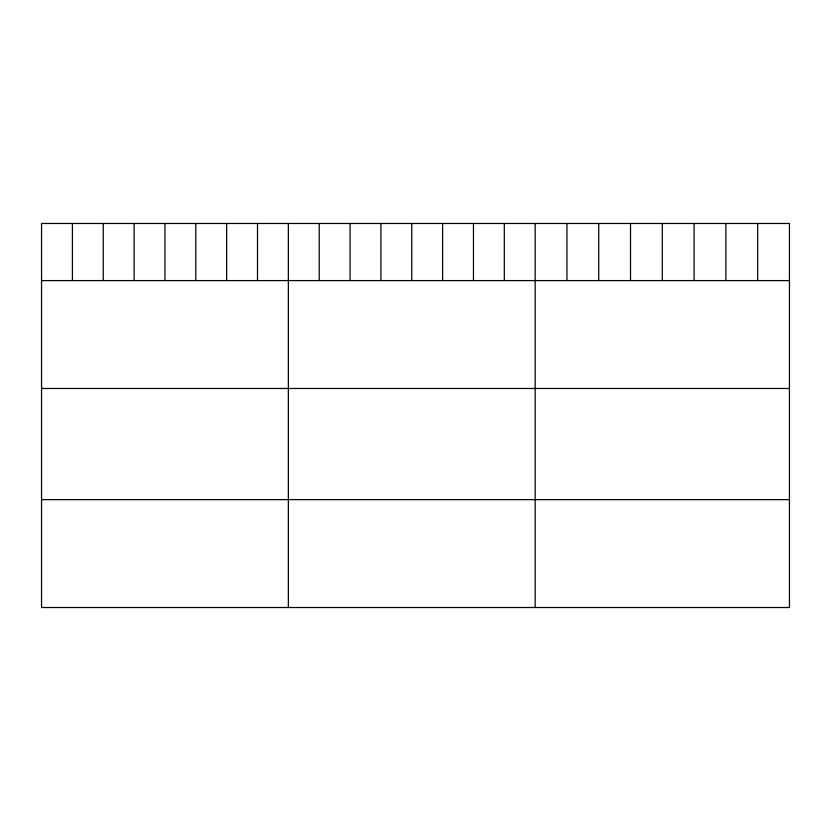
<?xml version="1.0" encoding="UTF-8"?>
<svg xmlns="http://www.w3.org/2000/svg" width="831" height="831" viewBox="0 0 831 831"><rect width="100%" height="100%" fill="white"/><g stroke="black" fill="none" stroke-linecap="round" stroke-linejoin="round"><path stroke-width="1.25" d="M41.55 280.587L789.45 280.587M41.55 388.472L789.45 388.472M41.55 499.628L789.45 499.628M757.664 223.477L757.664 280.587M725.879 223.477L725.879 280.587M694.093 223.477L694.093 280.587M662.307 223.477L662.307 280.587M630.521 223.477L630.521 280.587M598.736 223.477L598.736 280.587M566.95 223.477L566.95 280.587M535.164 223.477L535.164 607.523M504.313 223.477L504.313 280.587M473.462 223.477L473.462 280.587M442.611 223.477L442.611 280.587M411.76 223.477L411.76 280.587M380.91 223.477L380.91 280.587M350.059 223.477L350.059 280.587M319.208 223.477L319.208 280.587M288.357 223.477L288.357 607.523M257.506 223.477L257.506 280.587M226.655 223.477L226.655 280.587M195.804 223.477L195.804 280.587M164.954 223.477L164.954 280.587M134.103 223.477L134.103 280.587M103.252 223.477L103.252 280.587M72.401 223.477L72.401 280.587M789.45 223.477L41.55 223.477L41.55 607.523L789.45 607.523L789.45 223.477"/></g></svg>
